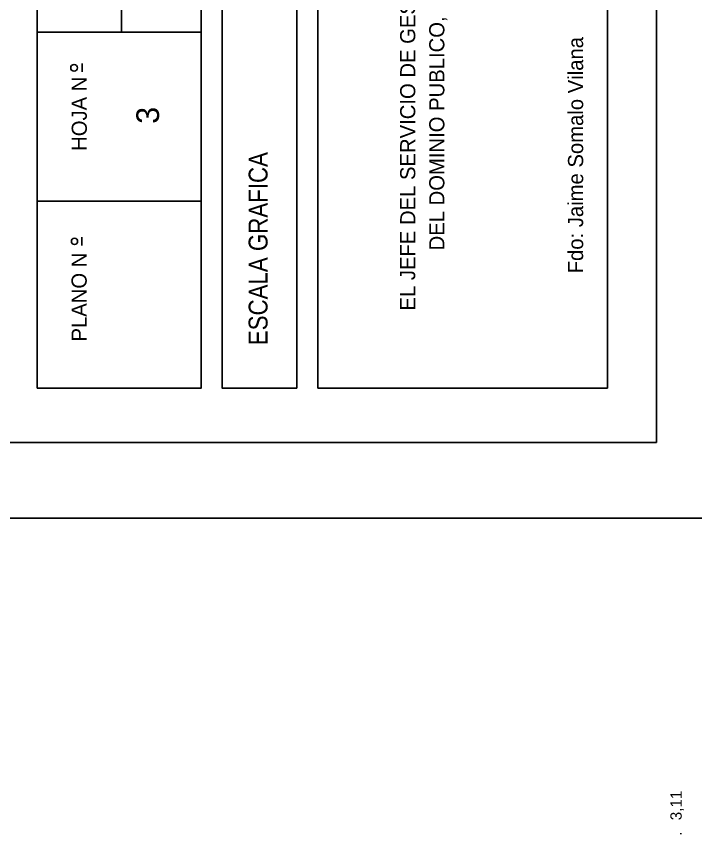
# Model space of a CAD drawing. Extents: x 731654 to 732244, y 4380181 to 4381208.
# Drawn here: x 731861.1 to 731950.7, y 4380967.7 to 4381077.3 of the extents above; entities that cross this region are included whole.
import ezdxf
from ezdxf.enums import TextEntityAlignment as Align

# ---------------------------------------------------------------- set-up
doc = ezdxf.new("R2010")
doc.units = 0
doc.linetypes.add('DASHED', pattern=[0])
doc.layers.get('0').update_dxf_attribs({"linetype": 'CONTINUOUS'})
doc.layers.add('48', color=7, linetype='CONTINUOUS')

msp = doc.modelspace()

# ---------------------------------------------------------------- linework, layer by layer
at = {"color": 0, "linetype": 'CONTINUOUS'}
for p, q in [((731874.94, 4381075.2), (731874.94, 4381194.48)), ((731863.8, 4381075.2), (731885.47, 4381075.2)), ((731869.73, 4381069.96), (731869.73, 4381071.06)), ((731863.8, 4381052.91), (731885.47, 4381052.91)), ((731869.71, 4381047.02), (731869.71, 4381048.12))]:
    msp.add_line(p, q, dxfattribs=at)
for points in [[(731863.8, 4381028.19), (731863.8, 4381194.5), (731885.47, 4381194.5), (731885.47, 4381028.19)], [(731900.86, 4381028.19), (731900.86, 4381194.5), (731939.11, 4381194.5), (731939.11, 4381028.19)]]:
    msp.add_lwpolyline(points, close=True, dxfattribs=at)
for centre, radius in [((731868.67, 4381070.5), 0.444), ((731868.73, 4381047.57), 0.41)]:
    msp.add_circle(centre, radius, dxfattribs=at)

# ---------------------------------------------------------------- texts
for s, p in [('EL JEFE DEL SERVICIO DE GESTION', (731912.74, 4381062.07)), ('DEL DOMINIO PUBLICO,', (731916.75, 4381061.84)), ('Fdo: Jaime Somalo Vilana', (731934.87, 4381058.96))]:
    msp.add_text(s, height=2, rotation=90, dxfattribs=at).set_placement(p, align=Align.MIDDLE)
at = {"color": 0, "linetype": 'DASHED'}
for s, p in [('HOJA N ', (731869.36, 4381064.81)), ('PLANO N ', (731869.34, 4381040.59))]:
    msp.add_text(s, height=2, rotation=90, dxfattribs=at).set_placement(p, align=Align.MIDDLE)
at = {"color": 0, "linetype": 'CONTINUOUS'}
msp.add_text('3', height=3, rotation=90, dxfattribs=at).set_placement((731879.9, 4381063.11))
at = {"color": 0, "linetype": 'CONTINUOUS', "width": 0.88}
msp.add_text('ESCALA GRAFICA', height=2.5, rotation=90, dxfattribs=at).set_placement((731892.98, 4381046.62), align=Align.MIDDLE)
at = {"layer": '48', "color": 0, "linetype": 'CONTINUOUS'}
for s, p in [(' 3,11', (731948.93, 4380970.56)), ('.', (731948.93, 4380969.06))]:
    msp.add_text(s, height=1.5, rotation=90, dxfattribs=at).set_placement(p)

# ---------------------------------------------------------------- meshes
at = {"color": 0, "linetype": 'CONTINUOUS'}
mesh = msp.add_polyface(dxfattribs=at)
corners = [(731962.5, 4380181), (731654.5, 4381207.5), (732244, 4380181), (732244, 4381207.5), (731654.5, 4380181)]
mesh.append_faces([[corners[k] for k in face] for face in [(0, 1, 4), (1, 0, 2, 3)]], dxfattribs={"vtx0": -1, "color": 0})
mesh = msp.add_polyface(dxfattribs=at)
corners = [(731945.58, 4381021), (731945.58, 4381201.5), (731664.5, 4381201.5), (731664.5, 4381021)]
mesh.append_faces([[corners[k] for k in face] for face in [(0, 1, 2, 3)]], dxfattribs={"color": 0})
mesh = msp.add_polyface(dxfattribs=at)
corners = [(731898.1, 4381028.19), (731898.1, 4381194.66), (731888.23, 4381194.66), (731888.23, 4381028.19)]
mesh.append_faces([[corners[k] for k in face] for face in [(0, 1, 2, 3)]], dxfattribs={"color": 0})
mesh = msp.add_polyface(dxfattribs=at)
corners = [(732234, 4380191), (731962.5, 4381011), (731962.5, 4380191), (731664.5, 4381011), (732234, 4381011), (731664.5, 4380191)]
mesh.append_faces([[corners[k] for k in face] for face in [(1, 0, 4), (2, 3, 5)]], dxfattribs={"vtx0": -1, "color": 0})
mesh.append_faces([[corners[k] for k in face] for face in [(0, 1, 3, 2)]], dxfattribs={"vtx0": -1, "vtx2": -1, "color": 0})

doc.saveas('drawing.dxf')
